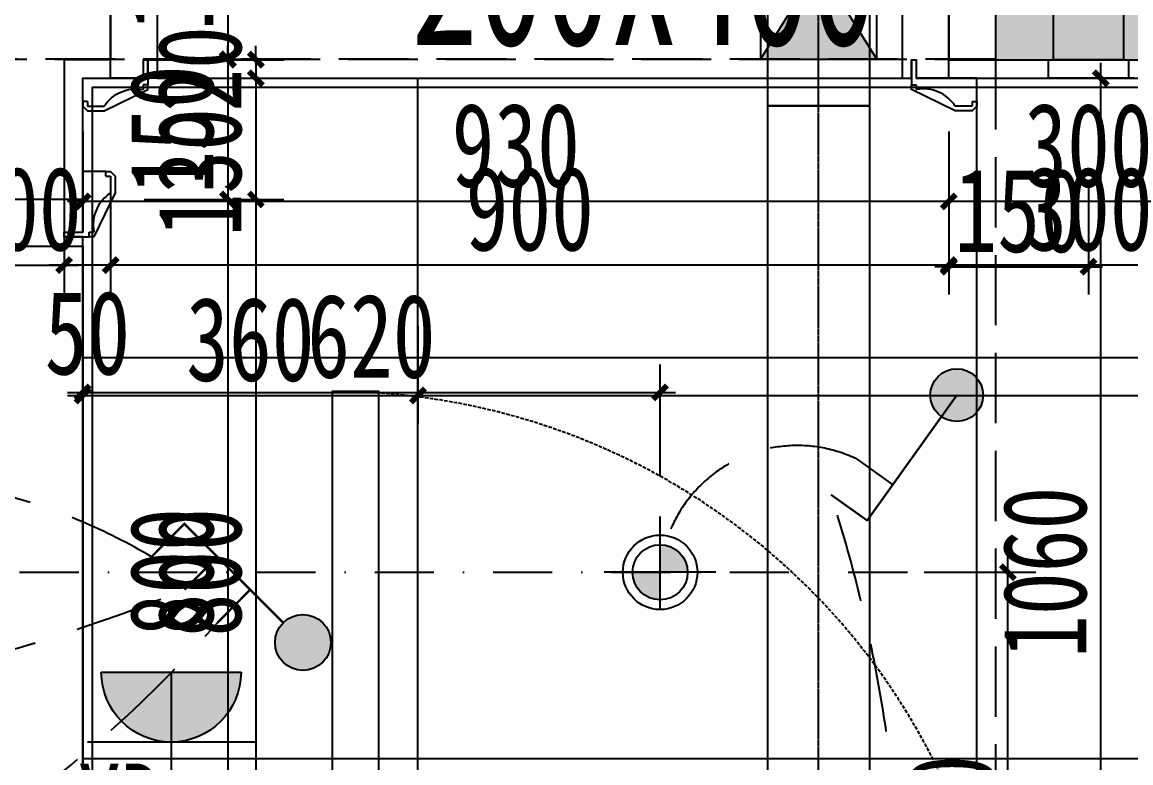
# Model space of a CAD drawing. Header units: millimetres. Extents: x -297 to 39764, y -29258 to 20315.
# Drawn here: x 9333 to 10523, y 11258 to 12053 of the extents above; entities that cross this region are included whole.
import ezdxf

# ---------------------------------------------------------------- set-up
doc = ezdxf.new("R2010")
doc.units = ezdxf.units.MM
for name, pattern in [('DASH', [0.35, 0.25, -0.1]), ('DASHDOT2', [12.7, 6.35, -3.175, 0, -3.175]), ('HIDDEN', [9.525, 6.35, -3.175]), ('T2-F-XF(Z)$0$CENTER2', [1.125, 0.75, -0.125, 0.125, -0.125])]:
    doc.linetypes.add(name, pattern=pattern)
doc.layers.get('Defpoints').update_dxf_attribs({"color": 250})
for name, color, linetype in [('.-P平面尺寸', 30, 'DASH'), ('.-P建筑梁位', 4, 'Continuous'), ('.P-墙体尺寸标注', 252, 'Continuous'), ('.p-灯具连线', 6, 'Continuous'), ('.P-装饰轮廓', 180, 'Continuous'), ('.P-门', 4, 'Continuous'), ('.P-门套', 141, 'Continuous'), ('.PC-天花灯具', 203, 'Continuous'), ('.PC-天花造型', 163, 'Continuous'), ('.PC-灯具尺寸标注', 252, 'Continuous'), ('.PC-综合天花虚线层', 14, 'DASHDOT2'), ('.PF-地面轮廓细线', 75, 'Continuous'), ('.P完成面尺寸', 180, 'Continuous'), ('.ZD-强电开关', 183, 'Continuous'), ('.ZD-强电插座', 43, 'Continuous'), ('.ZD-插座标注', 252, 'Continuous'), ('.ZT-空调.检修口', 52, 'Continuous'), ('A-Wall', 2, 'Continuous'), ('A-索引', 57, 'Continuous'), ('T2-F-XF(Z)$0$M-VT-DUCT-CNTR', 252, 'T2-F-XF(Z)$0$CENTER2'), ('T2-F-XF(Z)$0$M-VT-DUCT-FLG', 40, 'Continuous'), ('T2-F-XF(Z)$0$M-VT-DUCT-SAD', 90, 'Continuous'), ('T2-F-XF(Z)$0$M-VT-TG-ARCH', 140, 'Continuous'), ('T2-F-XF(Z)$0$M-VT-TG-STRUC', 140, 'Continuous')]:
    doc.layers.add(name, color=color, linetype=linetype)
doc.styles.add('宋体', font='', dxfattribs={"width": 0.7, "height": 5})
doc.styles.add('文字样式', font='', dxfattribs={"width": 0.75})
doc.styles.get('宋体').set_extended_font_data('SimSun')
doc.styles.get('文字样式').set_extended_font_data('SimSun')
doc.dimstyles.new('西安1-40（内部尺寸）', dxfattribs={"dimscale": 30, "dimtxt": 3, "dimasz": 0.5, "dimexe": 1, "dimexo": 1, "dimgap": 0.5, "dimtad": 1, "dimdec": 0, "dimrnd": 5, "dimtxsty": '文字样式', "dimblk": 'ARCHTICK', "dimcen": 1, "dimdle": 0.55, "dimclrd": 252, "dimclre": 252, "dimclrt": 30, "dimadec": 0, "dimazin": 0, "dimtfac": 1, "dimtdec": 0, "dimtix": 1, "dimtmove": 2, "dimatfit": 3, "dimfxl": 5, "dimfxlon": 1, "dimarcsym": 0})

# ---------------------------------------------------------------- blocks, each defined once
blk = doc.blocks.new('A$C303A7B2C')
at = {"layer": '.P-门套', "ltscale": 300}
for p, q in [((-60, 25), (-65, 25)), ((-65, 25), (-65, 0)), ((-60, 25), (-60, 30)), ((-60, 30), (-42, 30)), ((-65, 0), (0, 0)), ((0, 7), (0, 11.4)), ((5, 7), (0, 7)), ((0, -20), (0, 0)), ((5, -20), (5, 7)), ((5, -20), (0, -20))]:
    blk.add_line(p, q, dxfattribs=at)
for centre, radius, start, end in [((-7.7, 52.1), 40.8, 212.7332, 280.031), ((-0.5, 11.4), 0.5, 0, 100.031)]:
    blk.add_arc(centre, radius, start, end, dxfattribs=at)
at = {"layer": 'A-索引', "color": 5}
blk.add_lwpolyline([(-65, 25), (-65, 30), (-60, 35), (-42, 35), (5, 12), (5, 7)], dxfattribs=at)
blk = doc.blocks.new('*U66')
at = {"layer": '.P-门套', "ltscale": 15}
for points in [[(-860, 140), (-860, 120), (-865, 120), (-865, 140), (-900, 140), (-900, 0), (-875, 0), (-875, 20), (-870, 20), (-870, 0), (-862, 0), (-862, 0), (-862, 56), (-850, 56), (-850, 140)], [(-40, 140), (-40, 120), (-35, 120), (-35, 140), (0, 140), (0, 0), (-25, 0), (-25, 20), (-30, 20), (-30, 0), (-38, 0), (-38, 0), (-38, 56), (-50, 56), (-50, 140)]]:
    blk.add_lwpolyline(points, close=True, dxfattribs=at)
at = {"layer": '.P-门套', "linetype": 'ByBlock'}
blk.add_blockref('A$C303A7B2C', (-865, 140), dxfattribs=at)
at = {"layer": '.P-门套', "linetype": 'ByBlock', "xscale": -1}
blk.add_blockref('A$C303A7B2C', (-35, 140), dxfattribs=at)
blk = doc.blocks.new('_ArchTick')
at = {"color": 0, "linetype": 'ByBlock', "const_width": 0.4}
blk.add_lwpolyline([(-0.5, -0.5), (0.5, 0.5)], dxfattribs=at)
blk = doc.blocks.new('*D123')
at = {"layer": '.-P平面尺寸', "color": 252, "linetype": 'ByBlock', "lineweight": -2, "transparency": 16777216}
for p, q in [((10490.8, 10916), (10490.8, 12009)), ((10526.8, 11992.5), (10460.8, 11992.5)), ((10567.5, 10932.5), (10460.8, 10932.5))]:
    blk.add_line(p, q, dxfattribs=at)
at = {"layer": 'Defpoints', "color": 0, "linetype": 'ByBlock', "transparency": 16777216}
for p in [(10490.8, 11992.5), (10556.8, 11992.5), (10597.5, 10932.5)]:
    blk.add_point(p, dxfattribs=at)
at = {"layer": '.-P平面尺寸', "color": 252, "linetype": 'ByBlock', "lineweight": -2, "transparency": 16777216, "xscale": 15, "yscale": 15, "zscale": 15}
for p, rotation in [((10490.8, 11992.5), 90), ((10490.8, 10932.5), 270)]:
    blk.add_blockref('_ArchTick', p, dxfattribs=dict(at, rotation=rotation))
at = {"layer": '.-P平面尺寸', "color": 30, "linetype": 'ByBlock', "transparency": 16777216, "insert": (10430.8, 11462.5), "char_height": 90, "attachment_point": 5, "rotation": 90, "style": '文字样式'}
blk.add_mtext('1060', dxfattribs=at)
blk = doc.blocks.new('*U68')
at = {"layer": '.P-门套', "ltscale": 15}
blk.add_lwpolyline([(150, 40), (130, 40), (130, 35), (150, 35), (150, 0), (0, 0), (0, 25), (20, 25), (20, 30), (0, 30), (0, 38), (0, 38), (56, 38), (56, 50), (150, 50)], close=True, dxfattribs=at)
at = {"layer": '.P-门套', "linetype": 'ByBlock', "xscale": -1, "rotation": 270}
blk.add_blockref('A$C303A7B2C', (150, 35), dxfattribs=at)
blk = doc.blocks.new('*U566')
at = {"layer": '.P-门'}
blk.add_lwpolyline([(0, 88), (-724, 88), (-724, 38), (0, 38)], close=True, dxfattribs=at)
at = {"layer": '.P-门', "color": 250, "linetype": 'DASH', "ltscale": 15}
blk.add_arc((-1.1, 39.1), 722.9, 89.9118, 180.0882, dxfattribs=at)
blk = doc.blocks.new('防眩光射灯')
h = blk.add_hatch(color=256)
h.dxf.hatch_style = 1
h.paths.add_polyline_path([(29.6, 0, 0.414214), (0, 29.6), (0, 0)])
h.paths.add_polyline_path([(0, 0), (-29.6, 0, 0.414214), (0, -29.6)])
for p, q in [((0, 40), (0, -60)), ((-60, 0), (60, 0))]:
    blk.add_line(p, q)
blk.add_lwpolyline([(0, 112, 0, 50, 0), (0, 87.2, 0, 0, 0), (0, 40, 0, 0, 0)], format="xyseb")
blk.add_circle((0, 0), 40)
at = {"color": 250}
blk.add_circle((0, 0), 29.6, dxfattribs=at)
blk = doc.blocks.new('*D336')
at = {"layer": '.P-墙体尺寸标注', "color": 252, "linetype": 'ByBlock', "lineweight": -2, "transparency": 16777216}
for p, q in [((10327.5, 11882.1), (10327.5, 11762.1)), ((10627.5, 11882.1), (10627.5, 11762.1)), ((10644, 11792.1), (10311, 11792.1))]:
    blk.add_line(p, q, dxfattribs=at)
at = {"layer": 'Defpoints', "color": 0, "linetype": 'ByBlock', "transparency": 16777216}
for p in [(10327.5, 12012.5, 0), (10627.5, 12012.5, 0), (10327.5, 11792.1)]:
    blk.add_point(p, dxfattribs=at)
at = {"layer": '.P-墙体尺寸标注', "color": 252, "linetype": 'ByBlock', "lineweight": -2, "transparency": 16777216, "xscale": 15, "yscale": 15, "zscale": 15, "rotation": 180}
blk.add_blockref('_ArchTick', (10327.5, 11792.1), dxfattribs=at)
at = {"layer": '.P-墙体尺寸标注', "color": 252, "linetype": 'ByBlock', "lineweight": -2, "transparency": 16777216, "xscale": 15, "yscale": 15, "zscale": 15}
blk.add_blockref('_ArchTick', (10627.5, 11792.1), dxfattribs=at)
at = {"layer": '.P-墙体尺寸标注', "color": 30, "linetype": 'ByBlock', "transparency": 16777216, "insert": (10477.5, 11852.1), "char_height": 90, "attachment_point": 5, "style": '文字样式'}
blk.add_mtext('300', dxfattribs=at)
blk = doc.blocks.new('*D337')
at = {"layer": '.P-墙体尺寸标注', "color": 252, "linetype": 'ByBlock', "lineweight": -2, "transparency": 16777216}
for p, q in [((9427.5, 11882.1), (9427.5, 11762.1)), ((10327.5, 11882.1), (10327.5, 11762.1)), ((10344, 11792.1), (9411, 11792.1))]:
    blk.add_line(p, q, dxfattribs=at)
at = {"layer": 'Defpoints', "color": 0, "linetype": 'ByBlock', "transparency": 16777216}
for p in [(9427.5, 12012.5, 0), (10327.5, 12012.5, 0), (9427.5, 11792.1)]:
    blk.add_point(p, dxfattribs=at)
at = {"layer": '.P-墙体尺寸标注', "color": 252, "linetype": 'ByBlock', "lineweight": -2, "transparency": 16777216, "xscale": 15, "yscale": 15, "zscale": 15, "rotation": 180}
blk.add_blockref('_ArchTick', (9427.5, 11792.1), dxfattribs=at)
at = {"layer": '.P-墙体尺寸标注', "color": 252, "linetype": 'ByBlock', "lineweight": -2, "transparency": 16777216, "xscale": 15, "yscale": 15, "zscale": 15}
blk.add_blockref('_ArchTick', (10327.5, 11792.1), dxfattribs=at)
at = {"layer": '.P-墙体尺寸标注', "color": 30, "linetype": 'ByBlock', "transparency": 16777216, "insert": (9877.5, 11852.1), "char_height": 90, "attachment_point": 5, "style": '文字样式'}
blk.add_mtext('900', dxfattribs=at)
blk = doc.blocks.new('*D338')
at = {"layer": '.P-墙体尺寸标注', "color": 252, "linetype": 'ByBlock', "lineweight": -2, "transparency": 16777216}
for p, q in [((9377.5, 11882.1), (9377.5, 11762.1)), ((9427.5, 11882.1), (9427.5, 11762.1)), ((9444, 11792.1), (9361, 11792.1))]:
    blk.add_line(p, q, dxfattribs=at)
at = {"layer": 'Defpoints', "color": 0, "linetype": 'ByBlock', "transparency": 16777216}
for p in [(9377.5, 12012.5, 0), (9427.5, 12012.5, 0), (9377.5, 11792.1)]:
    blk.add_point(p, dxfattribs=at)
at = {"layer": '.P-墙体尺寸标注', "color": 252, "linetype": 'ByBlock', "lineweight": -2, "transparency": 16777216, "xscale": 15, "yscale": 15, "zscale": 15, "rotation": 180}
blk.add_blockref('_ArchTick', (9377.5, 11792.1), dxfattribs=at)
at = {"layer": '.P-墙体尺寸标注', "color": 252, "linetype": 'ByBlock', "lineweight": -2, "transparency": 16777216, "xscale": 15, "yscale": 15, "zscale": 15}
blk.add_blockref('_ArchTick', (9427.5, 11792.1), dxfattribs=at)
at = {"layer": '.P-墙体尺寸标注', "color": 30, "linetype": 'ByBlock', "transparency": 16777216, "insert": (9402.5, 11719), "char_height": 90, "attachment_point": 5, "style": '文字样式'}
blk.add_mtext('50', dxfattribs=at)
blk = doc.blocks.new('*D339')
at = {"layer": '.P-墙体尺寸标注', "color": 252, "linetype": 'ByBlock', "lineweight": -2, "transparency": 16777216}
for p, q in [((9553.4, 12012.5), (9553.4, 12027.5)), ((9463.4, 12012.5), (9583.4, 12012.5)), ((9553.4, 12012.5), (9553.4, 11862.5)), ((9463.4, 11862.5), (9583.4, 11862.5)), ((9553.4, 11862.5), (9553.4, 11847.5))]:
    blk.add_line(p, q, dxfattribs=at)
at = {"layer": 'Defpoints', "color": 0, "linetype": 'ByBlock', "transparency": 16777216}
for p in [(9377.5, 12012.5, 0), (9377.5, 11862.5), (9553.4, 11862.5)]:
    blk.add_point(p, dxfattribs=at)
at = {"layer": '.P-墙体尺寸标注', "color": 252, "linetype": 'ByBlock', "lineweight": -2, "transparency": 16777216, "xscale": 15, "yscale": 15, "zscale": 15}
for p, rotation in [((9553.4, 12012.5), 270), ((9553.4, 11862.5), 90)]:
    blk.add_blockref('_ArchTick', p, dxfattribs=dict(at, rotation=rotation))
at = {"layer": '.P-墙体尺寸标注', "color": 30, "linetype": 'ByBlock', "transparency": 16777216, "insert": (9493.4, 11937.5), "char_height": 90, "attachment_point": 5, "rotation": 90, "style": '文字样式'}
blk.add_mtext('150', dxfattribs=at)
blk = doc.blocks.new('*D340')
at = {"layer": '.P-墙体尺寸标注', "color": 252, "linetype": 'ByBlock', "lineweight": -2, "transparency": 16777216}
for p, q in [((9553.4, 11879), (9553.4, 11046)), ((9463.4, 11862.5), (9583.4, 11862.5)), ((9463.4, 11062.5), (9583.4, 11062.5))]:
    blk.add_line(p, q, dxfattribs=at)
at = {"layer": 'Defpoints', "color": 0, "linetype": 'ByBlock', "transparency": 16777216}
for p in [(9377.5, 11862.5), (9377.5, 11062.5, 0), (9553.4, 11062.5)]:
    blk.add_point(p, dxfattribs=at)
at = {"layer": '.P-墙体尺寸标注', "color": 252, "linetype": 'ByBlock', "lineweight": -2, "transparency": 16777216, "xscale": 15, "yscale": 15, "zscale": 15}
for p, rotation in [((9553.4, 11862.5), 90), ((9553.4, 11062.5), 270)]:
    blk.add_blockref('_ArchTick', p, dxfattribs=dict(at, rotation=rotation))
at = {"layer": '.P-墙体尺寸标注', "color": 30, "linetype": 'ByBlock', "transparency": 16777216, "insert": (9493.4, 11462.5), "char_height": 90, "attachment_point": 5, "rotation": 90, "style": '文字样式'}
blk.add_mtext('800', dxfattribs=at)
blk = doc.blocks.new('2312')
at = {"layer": '.ZD-强电开关', "color": 6, "linetype": 'ByBlock', "ltscale": 0.1}
for points in [[(-50, 43), (-50, -43), (-70, -43), (-70, 43)], [(0, -37.5), (-50, -37.5), (-50, 37.5), (0, 37.5)]]:
    blk.add_lwpolyline(points, close=True, dxfattribs=at)
blk = doc.blocks.new('YQ111311530000')
h = blk.add_hatch(color=256)
h.dxf.hatch_style = 1
edge = h.paths.add_edge_path()
edge.add_arc((0, 0), 30, 0, 360)
at = {"const_width": 2.5}
for points in [[(21.2, 21.2), (127.3, 127.3), (91.9, 162.6)], [(91.9, 91.9), (56.6, 127.3)], [(56.6, 56.6), (21.2, 91.9)]]:
    blk.add_lwpolyline(points, dxfattribs=at)
blk.add_circle((0, 0), 30)
blk = doc.blocks.new('墙面强电插座')
at = {"linetype": 'ByBlock'}
h = blk.add_hatch(color=256, dxfattribs=at)
h.dxf.hatch_style = 1
h.paths.add_polyline_path([(0, 120, 0.414214), (100, 220), (0, 220)])
h.paths.add_polyline_path([(0, 220), (-100, 220, 0.414214), (0, 120)])
blk.add_line((100, 220), (-100, 220), dxfattribs=at)
for p, q in [((0, 220), (0, 0)), ((-120, 120), (120, 120))]:
    blk.add_line(p, q)
at = {"const_width": 2}
for points in [[(0, 0), (0, 220)], [(-120, 120), (120, 120)]]:
    blk.add_lwpolyline(points, dxfattribs=at)
at = {"linetype": 'ByBlock'}
blk.add_arc((0, 220), 100, 180, 0, dxfattribs=at)
blk = doc.blocks.new('夜灯插座')
at = {"layer": '.ZD-强电插座', "xscale": -0.75, "yscale": 0.75, "zscale": 0.75}
blk.add_blockref('墙面强电插座', (240618.7, 62241.5), dxfattribs=at)
at = {"layer": '.ZD-强电插座', "style": '文字样式', "width": 0.75}
blk.add_attdef('YD', (240644, 62232.5), '', height=90, dxfattribs=at)
blk = doc.blocks.new('*D1078')
at = {"layer": '.P-墙体尺寸标注', "color": 252, "linetype": 'ByBlock', "lineweight": -2, "transparency": 16777216}
for p, q in [((9277.5, 11832.5), (9277.5, 11762.1)), ((9377.5, 11832.5), (9377.5, 11762.1)), ((9277.5, 11792.1), (9262.5, 11792.1)), ((9277.5, 11792.1), (9377.5, 11792.1)), ((9377.5, 11792.1), (9392.5, 11792.1))]:
    blk.add_line(p, q, dxfattribs=at)
at = {"layer": 'Defpoints', "color": 0, "linetype": 'ByBlock', "transparency": 16777216}
for p in [(9277.5, 11862.5), (9377.5, 11862.5), (9377.5, 11792.1)]:
    blk.add_point(p, dxfattribs=at)
at = {"layer": '.P-墙体尺寸标注', "color": 252, "linetype": 'ByBlock', "lineweight": -2, "transparency": 16777216, "xscale": 15, "yscale": 15, "zscale": 15}
blk.add_blockref('_ArchTick', (9277.5, 11792.1), dxfattribs=at)
at = {"layer": '.P-墙体尺寸标注', "color": 252, "linetype": 'ByBlock', "lineweight": -2, "transparency": 16777216, "xscale": 15, "yscale": 15, "zscale": 15, "rotation": 180}
blk.add_blockref('_ArchTick', (9377.5, 11792.1), dxfattribs=at)
at = {"layer": '.P-墙体尺寸标注', "color": 30, "linetype": 'ByBlock', "transparency": 16777216, "insert": (9327.5, 11852.1), "char_height": 90, "attachment_point": 5, "style": '文字样式'}
blk.add_mtext('100', dxfattribs=at)
blk = doc.blocks.new('*D1091')
at = {"layer": '.P-墙体尺寸标注', "color": 252, "linetype": 'ByBlock', "lineweight": -2, "transparency": 16777216}
for p, q in [((9553.4, 12129), (9553.4, 11996.4)), ((9463.4, 12112.5), (9583.4, 12112.5)), ((9463.4, 12012.9), (9583.4, 12012.9))]:
    blk.add_line(p, q, dxfattribs=at)
at = {"layer": 'Defpoints', "color": 0, "linetype": 'ByBlock', "transparency": 16777216}
for p in [(9427.5, 12112.5, 0), (9427.5, 12012.9, 0), (9553.4, 12012.9)]:
    blk.add_point(p, dxfattribs=at)
at = {"layer": '.P-墙体尺寸标注', "color": 252, "linetype": 'ByBlock', "lineweight": -2, "transparency": 16777216, "xscale": 15, "yscale": 15, "zscale": 15}
for p, rotation in [((9553.4, 12112.5), 90), ((9553.4, 12012.9), 270)]:
    blk.add_blockref('_ArchTick', p, dxfattribs=dict(at, rotation=rotation))
at = {"layer": '.P-墙体尺寸标注', "color": 30, "linetype": 'ByBlock', "transparency": 16777216, "insert": (9493.4, 12112.5), "char_height": 90, "attachment_point": 5, "rotation": 90, "style": '文字样式'}
blk.add_mtext('100', dxfattribs=at)
blk = doc.blocks.new('双联开关')
blk.add_hatch(color=256).paths.add_polyline_path([(-59.6, 6.5, 1), (59.6, -6.5, 1)])
for p, q in [((272.9, 219.1), (0, 0)), ((336.3, 140.2), (272.9, 219.1))]:
    blk.add_line(p, q)
for points in [[(0, 0), (272.9, 219.1), (336.3, 140.2)], [(258.3, 77.6), (194.9, 156.5)]]:
    blk.add_lwpolyline(points)
blk.add_circle((0, 0), 60)
blk = doc.blocks.new('*D1146')
at = {"layer": '.ZD-插座标注', "color": 252, "linetype": 'ByBlock', "lineweight": -2, "transparency": 16777216}
for p, q in [((10327.5, 11880.4), (10327.5, 11760.4)), ((10477.5, 11880.4), (10477.5, 11760.4)), ((10327.5, 11790.4), (10312.5, 11790.4)), ((10327.5, 11790.4), (10477.5, 11790.4)), ((10477.5, 11790.4), (10492.5, 11790.4))]:
    blk.add_line(p, q, dxfattribs=at)
at = {"layer": 'Defpoints', "color": 0, "linetype": 'ByBlock', "transparency": 16777216}
for p in [(10327.5, 12012.5, 0), (10477.5, 12012.5, 0), (10477.5, 11790.4)]:
    blk.add_point(p, dxfattribs=at)
at = {"layer": '.ZD-插座标注', "color": 252, "linetype": 'ByBlock', "lineweight": -2, "transparency": 16777216, "xscale": 15, "yscale": 15, "zscale": 15}
blk.add_blockref('_ArchTick', (10327.5, 11790.4), dxfattribs=at)
at = {"layer": '.ZD-插座标注', "color": 252, "linetype": 'ByBlock', "lineweight": -2, "transparency": 16777216, "xscale": 15, "yscale": 15, "zscale": 15, "rotation": 180}
blk.add_blockref('_ArchTick', (10477.5, 11790.4), dxfattribs=at)
at = {"layer": '.ZD-插座标注', "color": 30, "linetype": 'ByBlock', "transparency": 16777216, "insert": (10402.5, 11850.4), "char_height": 90, "attachment_point": 5, "style": '文字样式'}
blk.add_mtext('150', dxfattribs=at)
blk = doc.blocks.new('*D1156')
at = {"layer": '.PC-灯具尺寸标注', "color": 252, "linetype": 'ByBlock', "lineweight": -2, "transparency": 16777216}
for p, q in [((9397.5, 11565.5), (9397.5, 11685.5)), ((10017.5, 11565.5), (10017.5, 11685.5)), ((9381, 11655.5), (10034, 11655.5))]:
    blk.add_line(p, q, dxfattribs=at)
at = {"layer": 'Defpoints', "color": 0, "linetype": 'ByBlock', "transparency": 16777216}
for p in [(10017.5, 11655.5), (9397.5, 11462.5, 0), (10017.5, 11462.5, 0)]:
    blk.add_point(p, dxfattribs=at)
at = {"layer": '.PC-灯具尺寸标注', "color": 252, "linetype": 'ByBlock', "lineweight": -2, "transparency": 16777216, "xscale": 15, "yscale": 15, "zscale": 15, "rotation": 180}
blk.add_blockref('_ArchTick', (9397.5, 11655.5), dxfattribs=at)
at = {"layer": '.PC-灯具尺寸标注', "color": 252, "linetype": 'ByBlock', "lineweight": -2, "transparency": 16777216, "xscale": 15, "yscale": 15, "zscale": 15}
blk.add_blockref('_ArchTick', (10017.5, 11655.5), dxfattribs=at)
at = {"layer": '.PC-灯具尺寸标注', "color": 30, "linetype": 'ByBlock', "transparency": 16777216, "insert": (9707.5, 11715.5), "char_height": 90, "attachment_point": 5, "style": '文字样式'}
blk.add_mtext('620', dxfattribs=at)
blk = doc.blocks.new('*D1157')
at = {"layer": '.PC-灯具尺寸标注', "color": 252, "linetype": 'ByBlock', "lineweight": -2, "transparency": 16777216}
for p, q in [((10391, 10916), (10391, 11479)), ((10301, 11462.5), (10421, 11462.5)), ((10391, 10932.5), (10421, 10932.5))]:
    blk.add_line(p, q, dxfattribs=at)
at = {"layer": 'Defpoints', "color": 0, "linetype": 'ByBlock', "transparency": 16777216}
for p in [(10017.5, 11462.5, 0), (10391, 11462.5), (10389.5, 10932.5, 0)]:
    blk.add_point(p, dxfattribs=at)
at = {"layer": '.PC-灯具尺寸标注', "color": 252, "linetype": 'ByBlock', "lineweight": -2, "transparency": 16777216, "xscale": 15, "yscale": 15, "zscale": 15}
for p, rotation in [((10391, 11462.5), 90), ((10391, 10932.5), 270)]:
    blk.add_blockref('_ArchTick', p, dxfattribs=dict(at, rotation=rotation))
at = {"layer": '.PC-灯具尺寸标注', "color": 30, "linetype": 'ByBlock', "transparency": 16777216, "insert": (10331, 11197.5), "char_height": 90, "attachment_point": 5, "rotation": 90, "style": '文字样式'}
blk.add_mtext('530', dxfattribs=at)
blk = doc.blocks.new('*D1345')
at = {"layer": '.P完成面尺寸', "color": 252, "linetype": 'ByBlock', "lineweight": -2, "transparency": 16777216}
for p, q in [((9583.4, 12012.5), (9583.4, 12027.5)), ((9508.4, 12012.5), (9613.4, 12012.5)), ((9583.4, 12012.5), (9583.4, 11992.5)), ((9508.4, 11992.5), (9613.4, 11992.5)), ((9583.4, 11992.5), (9583.4, 11977.5))]:
    blk.add_line(p, q, dxfattribs=at)
at = {"layer": 'Defpoints', "color": 0, "linetype": 'ByBlock', "transparency": 16777216}
for p in [(9377.5, 12012.5, 0), (9397.5, 11992.5, 0), (9583.4, 11992.5)]:
    blk.add_point(p, dxfattribs=at)
at = {"layer": '.P完成面尺寸', "color": 252, "linetype": 'ByBlock', "lineweight": -2, "transparency": 16777216, "xscale": 15, "yscale": 15, "zscale": 15}
for p, rotation in [((9583.4, 12012.5), 270), ((9583.4, 11992.5), 90)]:
    blk.add_blockref('_ArchTick', p, dxfattribs=dict(at, rotation=rotation))
at = {"layer": '.P完成面尺寸', "color": 30, "linetype": 'ByBlock', "transparency": 16777216, "insert": (9523.4, 12002.5), "char_height": 90, "attachment_point": 5, "rotation": 90, "style": '文字样式'}
blk.add_mtext('20', dxfattribs=at)
blk = doc.blocks.new('*D1346')
at = {"layer": '.P完成面尺寸', "color": 252, "linetype": 'ByBlock', "lineweight": -2, "transparency": 16777216}
for p, q in [((9583.4, 12009), (9583.4, 11846)), ((9508.4, 11992.5), (9613.4, 11992.5)), ((9508.4, 11862.5), (9613.4, 11862.5))]:
    blk.add_line(p, q, dxfattribs=at)
at = {"layer": 'Defpoints', "color": 0, "linetype": 'ByBlock', "transparency": 16777216}
for p in [(9397.5, 11992.5, 0), (9397.5, 11862.5, 0), (9583.4, 11862.5)]:
    blk.add_point(p, dxfattribs=at)
at = {"layer": '.P完成面尺寸', "color": 252, "linetype": 'ByBlock', "lineweight": -2, "transparency": 16777216, "xscale": 15, "yscale": 15, "zscale": 15}
for p, rotation in [((9583.4, 11992.5), 90), ((9583.4, 11862.5), 270)]:
    blk.add_blockref('_ArchTick', p, dxfattribs=dict(at, rotation=rotation))
at = {"layer": '.P完成面尺寸', "color": 30, "linetype": 'ByBlock', "transparency": 16777216, "insert": (9523.4, 11891.7), "char_height": 90, "attachment_point": 5, "rotation": 90, "style": '文字样式'}
blk.add_mtext('130', dxfattribs=at)
blk = doc.blocks.new('*D1347')
at = {"layer": '.P完成面尺寸', "color": 252, "linetype": 'ByBlock', "lineweight": -2, "transparency": 16777216}
for p, q in [((9583.4, 11879), (9583.4, 11046)), ((9508.4, 11862.5), (9613.4, 11862.5)), ((9508.4, 11062.5), (9613.4, 11062.5))]:
    blk.add_line(p, q, dxfattribs=at)
at = {"layer": 'Defpoints', "color": 0, "linetype": 'ByBlock', "transparency": 16777216}
for p in [(9397.5, 11862.5, 0), (9397.5, 11062.5, 0), (9583.4, 11062.5)]:
    blk.add_point(p, dxfattribs=at)
at = {"layer": '.P完成面尺寸', "color": 252, "linetype": 'ByBlock', "lineweight": -2, "transparency": 16777216, "xscale": 15, "yscale": 15, "zscale": 15}
for p, rotation in [((9583.4, 11862.5), 90), ((9583.4, 11062.5), 270)]:
    blk.add_blockref('_ArchTick', p, dxfattribs=dict(at, rotation=rotation))
at = {"layer": '.P完成面尺寸', "color": 30, "linetype": 'ByBlock', "transparency": 16777216, "insert": (9523.4, 11462.5), "char_height": 90, "attachment_point": 5, "rotation": 90, "style": '文字样式'}
blk.add_mtext('800', dxfattribs=at)
blk = doc.blocks.new('*D1352')
at = {"layer": '.P完成面尺寸', "color": 252, "linetype": 'ByBlock', "lineweight": -2, "transparency": 16777216}
for p, q in [((10327.5, 11935.4), (10327.5, 11830.4)), ((10627.5, 11935.4), (10627.5, 11830.4)), ((10644, 11860.4), (10311, 11860.4))]:
    blk.add_line(p, q, dxfattribs=at)
at = {"layer": 'Defpoints', "color": 0, "linetype": 'ByBlock', "transparency": 16777216}
for p in [(10327.5, 11992.5, 0), (10627.5, 11992.5, 0), (10327.5, 11860.4)]:
    blk.add_point(p, dxfattribs=at)
at = {"layer": '.P完成面尺寸', "color": 252, "linetype": 'ByBlock', "lineweight": -2, "transparency": 16777216, "xscale": 15, "yscale": 15, "zscale": 15, "rotation": 180}
blk.add_blockref('_ArchTick', (10327.5, 11860.4), dxfattribs=at)
at = {"layer": '.P完成面尺寸', "color": 252, "linetype": 'ByBlock', "lineweight": -2, "transparency": 16777216, "xscale": 15, "yscale": 15, "zscale": 15}
blk.add_blockref('_ArchTick', (10627.5, 11860.4), dxfattribs=at)
at = {"layer": '.P完成面尺寸', "color": 30, "linetype": 'ByBlock', "transparency": 16777216, "insert": (10477.5, 11920.4), "char_height": 90, "attachment_point": 5, "style": '文字样式'}
blk.add_mtext('300', dxfattribs=at)
blk = doc.blocks.new('*D1353')
at = {"layer": '.P完成面尺寸', "color": 252, "linetype": 'ByBlock', "lineweight": -2, "transparency": 16777216}
for p, q in [((9397.5, 11935.4), (9397.5, 11830.4)), ((10327.5, 11935.4), (10327.5, 11830.4)), ((10344, 11860.4), (9381, 11860.4))]:
    blk.add_line(p, q, dxfattribs=at)
at = {"layer": 'Defpoints', "color": 0, "linetype": 'ByBlock', "transparency": 16777216}
for p in [(9397.5, 11992.5, 0), (10327.5, 11992.5, 0), (9397.5, 11860.4)]:
    blk.add_point(p, dxfattribs=at)
at = {"layer": '.P完成面尺寸', "color": 252, "linetype": 'ByBlock', "lineweight": -2, "transparency": 16777216, "xscale": 15, "yscale": 15, "zscale": 15, "rotation": 180}
blk.add_blockref('_ArchTick', (9397.5, 11860.4), dxfattribs=at)
at = {"layer": '.P完成面尺寸', "color": 252, "linetype": 'ByBlock', "lineweight": -2, "transparency": 16777216, "xscale": 15, "yscale": 15, "zscale": 15}
blk.add_blockref('_ArchTick', (10327.5, 11860.4), dxfattribs=at)
at = {"layer": '.P完成面尺寸', "color": 30, "linetype": 'ByBlock', "transparency": 16777216, "insert": (9862.5, 11920.4), "char_height": 90, "attachment_point": 5, "style": '文字样式'}
blk.add_mtext('930', dxfattribs=at)
blk = doc.blocks.new('*D1431')
at = {"layer": '.PF-地面轮廓细线', "color": 252, "linetype": 'ByBlock', "lineweight": -2, "transparency": 16777216}
for p, q in [((9397.5, 11727.1), (9397.5, 11622.1)), ((9757.5, 11727.1), (9757.5, 11622.1)), ((9381, 11652.1), (9774, 11652.1))]:
    blk.add_line(p, q, dxfattribs=at)
at = {"layer": 'Defpoints', "color": 0, "linetype": 'ByBlock', "transparency": 16777216}
for p in [(9397.5, 12032.5, 0), (9757.5, 11862.5, 0), (9757.5, 11652.1)]:
    blk.add_point(p, dxfattribs=at)
at = {"layer": '.PF-地面轮廓细线', "color": 252, "linetype": 'ByBlock', "lineweight": -2, "transparency": 16777216, "xscale": 15, "yscale": 15, "zscale": 15, "rotation": 180}
blk.add_blockref('_ArchTick', (9397.5, 11652.1), dxfattribs=at)
at = {"layer": '.PF-地面轮廓细线', "color": 252, "linetype": 'ByBlock', "lineweight": -2, "transparency": 16777216, "xscale": 15, "yscale": 15, "zscale": 15}
blk.add_blockref('_ArchTick', (9757.5, 11652.1), dxfattribs=at)
at = {"layer": '.PF-地面轮廓细线', "color": 30, "linetype": 'ByBlock', "transparency": 16777216, "insert": (9577.5, 11712.1), "char_height": 90, "attachment_point": 5, "style": '文字样式'}
blk.add_mtext('360', dxfattribs=at)
blk = doc.blocks.new('*D1483')
at = {"layer": '.PF-地面轮廓细线', "color": 252, "linetype": 'ByBlock', "lineweight": -2, "transparency": 16777216}
for p, q in [((9757.5, 11727.1), (9757.5, 11622.1)), ((13357.5, 11727.1), (13357.5, 11622.1)), ((9741, 11652.1), (13374, 11652.1))]:
    blk.add_line(p, q, dxfattribs=at)
at = {"layer": 'Defpoints', "color": 0, "linetype": 'ByBlock', "transparency": 16777216}
for p in [(9757.5, 11862.5), (13357.5, 11862.5, 0), (13357.5, 11652.1)]:
    blk.add_point(p, dxfattribs=at)
at = {"layer": '.PF-地面轮廓细线', "color": 252, "linetype": 'ByBlock', "lineweight": -2, "transparency": 16777216, "xscale": 15, "yscale": 15, "zscale": 15, "rotation": 180}
blk.add_blockref('_ArchTick', (9757.5, 11652.1), dxfattribs=at)
at = {"layer": '.PF-地面轮廓细线', "color": 252, "linetype": 'ByBlock', "lineweight": -2, "transparency": 16777216, "xscale": 15, "yscale": 15, "zscale": 15}
blk.add_blockref('_ArchTick', (13357.5, 11652.1), dxfattribs=at)
at = {"layer": '.PF-地面轮廓细线', "color": 30, "linetype": 'ByBlock', "transparency": 16777216, "insert": (11557.5, 11712.1), "char_height": 90, "attachment_point": 5, "style": '文字样式'}
blk.add_mtext('600*6=3600', dxfattribs=at)
blk = doc.blocks.new('海龍01290000')
at = {"layer": 'T2-F-XF(Z)$0$M-VT-TG-STRUC'}
h = blk.add_hatch(color=250, dxfattribs=at)
h.dxf.hatch_style = 1
h.paths.add_polyline_path([(-3081.5, -3825.7), (-3206.5, -3625.7), (-3081.5, -3625.7), (-3206.5, -3825.7)])
at = {"layer": 'T2-F-XF(Z)$0$M-VT-DUCT-CNTR', "color": 250}
for p, q in [((-3144, -3875.7, 0), (-3144, -3614.1, 0)), ((-3144, -7134.6, 0), (-3144, -3875.7, 0))]:
    blk.add_line(p, q, dxfattribs=at)
at = {"layer": 'T2-F-XF(Z)$0$M-VT-DUCT-FLG', "color": 250}
for p, q in [((-3197.4, -3875.7, 0), (-3199, -3875.7, 0)), ((-3199, -3875.7, 0), (-3197.4, -3875.7, 0)), ((-3197.4, -3875.7, 0), (-3199, -3875.7, 0)), ((-3192.7, -3875.7, 0), (-3197.4, -3875.7, 0)), ((-3197.4, -3875.7, 0), (-3192.7, -3875.7, 0)), ((-3192.7, -3875.7, 0), (-3197.4, -3875.7, 0)), ((-3185.1, -3875.7, 0), (-3192.7, -3875.7, 0)), ((-3192.7, -3875.7, 0), (-3185.1, -3875.7, 0)), ((-3185.1, -3875.7, 0), (-3192.7, -3875.7, 0)), ((-3175.2, -3875.7, 0), (-3185.1, -3875.7, 0)), ((-3185.1, -3875.7, 0), (-3175.2, -3875.7, 0)), ((-3175.2, -3875.7, 0), (-3185.1, -3875.7, 0)), ((-3163.5, -3875.7, 0), (-3175.2, -3875.7, 0)), ((-3175.2, -3875.7, 0), (-3163.5, -3875.7, 0)), ((-3163.5, -3875.7, 0), (-3175.2, -3875.7, 0)), ((-3150.6, -3875.7, 0), (-3163.5, -3875.7, 0)), ((-3163.5, -3875.7, 0), (-3150.6, -3875.7, 0)), ((-3150.6, -3875.7, 0), (-3163.5, -3875.7, 0)), ((-3137.4, -3875.7, 0), (-3150.6, -3875.7, 0)), ((-3150.6, -3875.7, 0), (-3137.4, -3875.7, 0)), ((-3137.4, -3875.7, 0), (-3150.6, -3875.7, 0)), ((-3124.5, -3875.7, 0), (-3137.4, -3875.7, 0)), ((-3137.4, -3875.7, 0), (-3124.5, -3875.7, 0)), ((-3124.5, -3875.7, 0), (-3137.4, -3875.7, 0)), ((-3112.7, -3875.7, 0), (-3124.5, -3875.7, 0)), ((-3124.5, -3875.7, 0), (-3112.7, -3875.7, 0)), ((-3112.7, -3875.7, 0), (-3124.5, -3875.7, 0)), ((-3102.8, -3875.7, 0), (-3112.7, -3875.7, 0)), ((-3112.7, -3875.7, 0), (-3102.8, -3875.7, 0)), ((-3102.8, -3875.7, 0), (-3112.7, -3875.7, 0)), ((-3095.3, -3875.7, 0), (-3102.8, -3875.7, 0)), ((-3102.8, -3875.7, 0), (-3095.3, -3875.7, 0)), ((-3095.3, -3875.7, 0), (-3102.8, -3875.7, 0)), ((-3090.6, -3875.7, 0), (-3095.3, -3875.7, 0)), ((-3095.3, -3875.7, 0), (-3090.6, -3875.7, 0)), ((-3090.6, -3875.7, 0), (-3095.3, -3875.7, 0)), ((-3089, -3875.7, 0), (-3090.6, -3875.7, 0)), ((-3090.6, -3875.7, 0), (-3089, -3875.7, 0)), ((-3089, -3875.7, 0), (-3090.6, -3875.7, 0))]:
    blk.add_line(p, q, dxfattribs=at)
at = {"layer": 'T2-F-XF(Z)$0$M-VT-DUCT-SAD', "color": 250}
for p, q in [((-3199, -3614.1, 0), (-3199, -3875.7, 0)), ((-3089, -3875.7, 0), (-3089, -3614.1, 0)), ((-3199, -3875.7, 0), (-3199, -7134.6, 0)), ((-3089, -7134.6, 0), (-3089, -3875.7, 0))]:
    blk.add_line(p, q, dxfattribs=at)
at = {"layer": 'T2-F-XF(Z)$0$M-VT-TG-ARCH', "color": 250, "linetype": 'T2-F-XF(Z)$0$CENTER2', "ltscale": 0.1}
blk.add_line((-3144, -3875.7, 0), (-3144, -3575.7, 0), dxfattribs=at)
at = {"layer": 'T2-F-XF(Z)$0$M-VT-TG-STRUC', "color": 250, "elevation": 0}
blk.add_lwpolyline([(-3081.5, -3825.7), (-3081.5, -3625.7), (-3206.5, -3625.7), (-3206.5, -3825.7)], close=True, dxfattribs=at)
blk.add_lwpolyline([(-3081.5, -3825.7), (-3206.5, -3625.7), (-3081.5, -3625.7), (-3206.5, -3825.7), (-3081.5, -3825.7)], dxfattribs=at)

msp = doc.modelspace()

# ---------------------------------------------------------------- hatches: boundary and pattern name
at = {"layer": 'A-Wall'}
h = msp.add_hatch(dxfattribs=at)
h.set_pattern_fill('钢筋混凝土', color=250, scale=15, pattern_type=2)
h.set_pattern_definition([(45, (-33760.5, -137482.89), (-26.516504, 26.516504), []), (50, (-33760.5, -137482.89), (107.589027, -9.41282), [11.25, -123.75]), (355, (-33760.5, -137482.89), (-20.8127, 112.82882), [9, -99]), (100.4514, (-33751.54, -137483.67), (86.77641, 103.41593), [9.56103, -105.17132]), (46.1842, (-33760.5, -137452.89), (160.08616, -24.82785), [16.875, -185.625]), (96.6356, (-33747.16, -137454.96), (140.1994, 146.11768), [14.34154, -157.75695]), (351.1842, (-33760.5, -137452.89), (140.1993, 146.11779), [13.5, -148.5]), (21, (-33745.5, -137460.39), (89.53606, -60.392834), [11.25, -123.75]), (326, (-33745.5, -137460.39), (36.4973, 108.77251), [9, -99]), (71.4514, (-33738.04, -137465.42), (126.033394, 48.379575), [9.56103, -105.17132]), (37.5, (-33760.5, -137482.89), (1.823978, 49.934078), [0, -97.8, 0, -100.5, 0, -99.375]), (7.5, (-33760.5, -137482.89), (39.46043, 59.161757), [0, -57.3, 0, -95.55, 0, -37.875]), (327.5, (-33793.95, -137482.89), (80.073365, -3.383231), [0, -37.5, 0, -117, 0, -155.25]), (317.5, (-33808.95, -137482.89), (87.477925, 15.015747), [0, -48.75, 0, -77.7, 0, -110.25])])
h.paths.add_polyline_path([(11177.5, 14312.5), (10577.5, 14312.5), (10577.5, 12012.5), (10377.5, 12012.5), (10377.5, 15312.5), (9677.5, 15312.5), (9677.5, 15512.5), (10577.5, 15512.5), (10577.5, 14512.5), (11177.5, 14512.5)])

# ---------------------------------------------------------------- linework, layer by layer
at = {"layer": '.-P建筑梁位', "color": 4, "linetype": 'DASH', "ltscale": 300}
for p, q in [((10377.5, 12012.9, 0), (7477.5, 12012.9, 0)), ((10377.5, 12012.5, 0), (10377.5, 10012.5, 0))]:
    msp.add_line(p, q, dxfattribs=at)
at = {"layer": '.-P建筑梁位', "color": 4, "linetype": 'DASH', "ltscale": 300, "elevation": 0}
msp.add_lwpolyline([(7477.5, 12012.9), (10377.5, 12012.9), (10377.5, 10012.5), (7477.5, 10012.5)], close=True, dxfattribs=at)
at = {"layer": '.p-灯具连线', "color": 6, "linetype": 'HIDDEN', "ltscale": 15, "elevation": 0}
for points in [[(10017.5, 11462.5, -0.525488), (10228.5, 11584.1, -0.733814)], [(8832.5, 11482.5, -0.269708), (9471.4, 11479.1, -0.63415)], [(7558.2, 11482.5, -0.297422), (7958.2, 11482.5, 0.278099), (8224.6, 11362.8, -1.165335), (8265.6, 11372.4, 0.165097), (9506.7, 11443.8, -0.581076)], [(10201.1, 11545.7, -0.254704), (9927.5, 10087.5, 7.495076)], [(7958.2, 10462.5, 0.30787), (8461.4, 10888, -1.038467), (8514.3, 10944.8, 0.216805), (9542.1, 11408.4, 2.181052)]]:
    msp.add_lwpolyline(points, format="xyb", dxfattribs=at)
at = {"layer": '.P-装饰轮廓', "elevation": 0}
for points in [[(9397.5, 11862.5), (9397.5, 11992.5), (9427.5, 11992.5)], [(10327.5, 11992.5), (10627.5, 11992.5)]]:
    msp.add_lwpolyline(points, dxfattribs=at)
at = {"layer": '.PC-天花造型', "color": 8}
for p, q in [((9477.5, 11992.5, 0), (10277.5, 11992.5, 0)), ((9397.5, 11812.5, 0), (9397.5, 11112.5, 0))]:
    msp.add_line(p, q, dxfattribs=at)
at = {"layer": '.PC-天花造型', "elevation": 0}
msp.add_lwpolyline([(14447.5, 4482.5), (14447.5, 8042.5), (14607.5, 8042.5), (14607.5, 7692.5), (16247.5, 7692.5), (16247.5, 8042.5), (17447.5, 8042.5), (17447.5, 9082.5), (13347.5, 9082.5), (13347.5, 11982.5), (9407.5, 11982.5), (9407.5, 10942.5), (10607.5, 10942.5), (10607.5, 4482.5)], dxfattribs=at)
at = {"layer": '.PC-综合天花虚线层', "linetype": 'DASHDOT2', "ltscale": 10}
msp.add_line((9329.8, 11462.5, 0), (10404.7, 11462.5, 0), dxfattribs=at)
at = {"layer": '.PF-地面轮廓细线', "color": 8, "linetype": 'ByBlock'}
for p, q in [((9477.5, 11992.5, 0), (10277.5, 11992.5, 0)), ((9397.5, 11112.5, 0), (9397.5, 11812.5, 0))]:
    msp.add_line(p, q, dxfattribs=at)
at = {"layer": '.PF-地面轮廓细线', "color": 250, "linetype": 'ByBlock'}
for p, q in [((9757.5, 10932.5, 0), (9757.5, 11992.5, 0)), ((10357.5, 10932.5, 0), (10357.5, 11992.5, 0)), ((13357.5, 11692.5, 0), (9397.5, 11692.5, 0)), ((13357.5, 11262.5, 0), (9397.5, 11262.5, 0))]:
    msp.add_line(p, q, dxfattribs=at)
at = {"layer": '.ZD-强电开关', "color": 1, "elevation": 0}
for points in [[(10477.5, 11992.5, 0, 25, 0), (10477.5, 11872.5, 0, 0, 0), (10477.5, 11731.9, 0, 0, 0), (10336, 11731.9, 0, 0, 0), (10336, 11652.6, 0, 0, 0)], [(9492.5, 10932.5, 0, 25, 0), (9492.5, 11052.5, 0, 0, 0), (9492.5, 11190.2, 0, 0, 0), (9634, 11190.2, 0, 0, 0), (9634, 11387.2, 0, 0, 0)]]:
    msp.add_lwpolyline(points, format="xyseb", dxfattribs=at)
at = {"layer": 'A-Wall', "color": 7}
msp.add_line((10377.5, 12112.5, 0), (10377.5, 12012.5, 0), dxfattribs=at)
at = {"layer": 'A-Wall', "color": 7, "elevation": 0}
for points in [[(7477.5, 12112.5), (9427.5, 12112.5), (9427.5, 12012.5), (9377.5, 12012.5), (9377.5, 11862.5), (9277.5, 11862.5), (9277.5, 12012.5), (7477.5, 12012.5)], [(10377.5, 12112.5), (10327.5, 12112.5), (10327.5, 12012.5), (10627.5, 12012.5)]]:
    msp.add_lwpolyline(points, dxfattribs=at)

# ---------------------------------------------------------------- block references
at = {"layer": '.P-门套', "xscale": -1, "rotation": 180}
for name, p in [('*U66', (10327.5, 12132.5, 0)), ('*U68', (9247.5, 11862.5, 0))]:
    msp.add_blockref(name, p, dxfattribs=at)
at = {"layer": '.P-门套', "rotation": 270}
msp.add_blockref('*U566', (9627.5, 10932.5, 0), dxfattribs=at)
at = {"layer": '.PC-天花灯具', "rotation": 180.0000000322464}
msp.add_blockref('防眩光射灯', (10017.5, 11462.5, 0), dxfattribs=at)
at = {"layer": '.ZD-强电开关', "color": 4, "linetype": 'ByBlock', "rotation": 90.00000000000001}
msp.add_blockref('2312', (10477.5, 12062.5, 0), dxfattribs=at)
at = {"layer": '.ZD-强电开关', "color": 53, "xscale": 0.4724409463405245, "yscale": 0.4724409463405245, "zscale": 0.4724409463405245, "rotation": 195.7442417608427}
msp.add_blockref('双联开关', (10336, 11652.6, 0), dxfattribs=at)
at = {"layer": '.ZD-强电开关', "rotation": 90.00000000000001}
msp.add_blockref('YQ111311530000', (9634, 11387.2, 0), dxfattribs=at)
at = {"layer": '.ZD-强电插座', "extrusion": (0, 0, -1)}
ref = msp.add_blockref('夜灯插座', (231126.2, -51051.2, 0), dxfattribs=dict(at, xscale=-1, zscale=-1))
ref.add_attrib('YD', 'YD', (9392.4, 11167.3, 0), dxfattribs={"height": 90, "style": '文字样式', "width": 0.75})
at = {"layer": '.ZT-空调.检修口'}
msp.add_blockref('海龍01290000', (13331.7, 15838.6, 0), dxfattribs=at)

# ---------------------------------------------------------------- texts
at = {"layer": '.-P建筑梁位', "color": 250, "linetype": 'DASH', "ltscale": 300, "style": '宋体', "width": 0.7}
msp.add_text('200X400', height=150, dxfattribs=at).set_placement((9750.2, 12028.2, 0))

# ---------------------------------------------------------------- dimensions: what is measured, and where the dimension line sits
at = {"layer": '.-P平面尺寸', "linetype": 'ByBlock'}
dim = msp.add_linear_dim(base=(10490.8, 11992.5, 0), p1=(10597.5, 10932.5, 0), p2=(10556.8, 11992.5, 0), angle=90, dimstyle='西安1-40（内部尺寸）', dxfattribs=at)
dim.commit()
dim.dimension.update_dxf_attribs({"geometry": '*D123', "text_midpoint": (10430.8, 11462.5, 0)})
at = {"layer": '.P-墙体尺寸标注', "color": 1, "linetype": 'ByBlock'}
dim = msp.add_linear_dim(base=(9553.4, 12012.9), p1=(9427.5, 12112.5, 0), p2=(9427.5, 12012.9, 0), angle=90, dimstyle='西安1-40（内部尺寸）', override={"dimfxl": 3}, dxfattribs=at)
dim.commit()
dim.dimension.update_dxf_attribs({"geometry": '*D1091', "text_midpoint": (9493.4, 12112.5), "dimtype": 160})
for base, p1, p2, picture, middle in [((9553.4, 11862.5), (9377.5, 12012.5, 0), (9377.5, 11862.5), '*D339', (9493.4, 11937.5)), ((9553.4, 11062.5), (9377.5, 11862.5), (9377.5, 11062.5, 0), '*D340', (9493.4, 11462.5))]:
    dim = msp.add_linear_dim(base=base, p1=p1, p2=p2, angle=90, dimstyle='西安1-40（内部尺寸）', override={"dimfxl": 3}, dxfattribs=at)
    dim.commit()
    dim.dimension.update_dxf_attribs({"geometry": picture, "text_midpoint": middle})
dim = msp.add_linear_dim(base=(9377.5, 11792.1), p1=(9427.5, 12012.5, 0), p2=(9377.5, 12012.5, 0), dimstyle='西安1-40（内部尺寸）', override={"dimfxl": 3}, dxfattribs=at)
dim.commit()
dim.dimension.update_dxf_attribs({"geometry": '*D338', "text_midpoint": (9402.5, 11719), "dimtype": 160})
for base, p1, p2, picture, middle in [((9427.5, 11792.1), (10327.5, 12012.5, 0), (9427.5, 12012.5, 0), '*D337', (9877.5, 11852.1)), ((10327.5, 11792.1), (10627.5, 12012.5, 0), (10327.5, 12012.5, 0), '*D336', (10477.5, 11852.1)), ((9377.5, 11792.1), (9277.5, 11862.5), (9377.5, 11862.5), '*D1078', (9327.5, 11852.1))]:
    dim = msp.add_linear_dim(base=base, p1=p1, p2=p2, dimstyle='西安1-40（内部尺寸）', override={"dimfxl": 3}, dxfattribs=at)
    dim.commit()
    dim.dimension.update_dxf_attribs({"geometry": picture, "text_midpoint": middle})
at = {"layer": '.PC-灯具尺寸标注', "color": 1, "linetype": 'ByBlock'}
dim = msp.add_linear_dim(base=(10017.5, 11655.5), p1=(9397.5, 11462.5, 0), p2=(10017.5, 11462.5, 0), dimstyle='西安1-40（内部尺寸）', override={"dimfxl": 3}, dxfattribs=at)
dim.commit()
dim.dimension.update_dxf_attribs({"geometry": '*D1156', "text_midpoint": (9707.5, 11715.5)})
dim = msp.add_linear_dim(base=(10391, 11462.5), p1=(10389.5, 10932.5, 0), p2=(10017.5, 11462.5, 0), angle=90, dimstyle='西安1-40（内部尺寸）', override={"dimfxl": 3}, dxfattribs=at)
dim.commit()
dim.dimension.update_dxf_attribs({"geometry": '*D1157', "text_midpoint": (10331, 11197.5)})
at = {"layer": '.PF-地面轮廓细线', "color": 1, "linetype": 'ByBlock'}
dim = msp.add_linear_dim(base=(9757.5, 11652.1), p1=(9397.5, 12032.5, 0), p2=(9757.5, 11862.5, 0), dimstyle='西安1-40（内部尺寸）', override={"dimfxl": 2.5}, dxfattribs=at)
dim.commit()
dim.dimension.update_dxf_attribs({"geometry": '*D1431', "text_midpoint": (9577.5, 11712.1)})
dim = msp.add_linear_dim(base=(13357.5, 11652.1, 0), p1=(9757.5, 11862.5, 0), p2=(13357.5, 11862.5, 0), text='600*6=<>', dimstyle='西安1-40（内部尺寸）', override={"dimfxl": 2.5}, dxfattribs=at)
dim.commit()
dim.dimension.update_dxf_attribs({"geometry": '*D1483', "text_midpoint": (11557.5, 11712.1, 0)})
at = {"layer": '.P完成面尺寸', "color": 1, "linetype": 'ByBlock'}
for base, p1, p2, picture, middle in [((9583.4, 11992.5), (9377.5, 12012.5, 0), (9397.5, 11992.5, 0), '*D1345', (9523.4, 12002.5)), ((9583.4, 11062.5), (9397.5, 11862.5, 0), (9397.5, 11062.5, 0), '*D1347', (9523.4, 11462.5))]:
    dim = msp.add_linear_dim(base=base, p1=p1, p2=p2, angle=90, dimstyle='西安1-40（内部尺寸）', override={"dimfxl": 2.5}, dxfattribs=at)
    dim.commit()
    dim.dimension.update_dxf_attribs({"geometry": picture, "text_midpoint": middle})
dim = msp.add_linear_dim(base=(9583.4, 11862.5), p1=(9397.5, 11992.5, 0), p2=(9397.5, 11862.5, 0), angle=90, dimstyle='西安1-40（内部尺寸）', override={"dimfxl": 2.5}, dxfattribs=at)
dim.commit()
dim.dimension.update_dxf_attribs({"geometry": '*D1346', "text_midpoint": (9523.4, 11891.7), "dimtype": 160})
for base, p1, p2, picture, middle in [((9397.5, 11860.4), (10327.5, 11992.5, 0), (9397.5, 11992.5, 0), '*D1353', (9862.5, 11920.4)), ((10327.5, 11860.4), (10627.5, 11992.5, 0), (10327.5, 11992.5, 0), '*D1352', (10477.5, 11920.4))]:
    dim = msp.add_linear_dim(base=base, p1=p1, p2=p2, dimstyle='西安1-40（内部尺寸）', override={"dimfxl": 2.5}, dxfattribs=at)
    dim.commit()
    dim.dimension.update_dxf_attribs({"geometry": picture, "text_midpoint": middle})
at = {"layer": '.ZD-插座标注', "color": 1, "linetype": 'ByBlock'}
dim = msp.add_linear_dim(base=(10477.5, 11790.4), p1=(10327.5, 12012.5, 0), p2=(10477.5, 12012.5, 0), dimstyle='西安1-40（内部尺寸）', override={"dimfxl": 3}, dxfattribs=at)
dim.commit()
dim.dimension.update_dxf_attribs({"geometry": '*D1146', "text_midpoint": (10402.5, 11850.4)})

doc.saveas('drawing.dxf')
